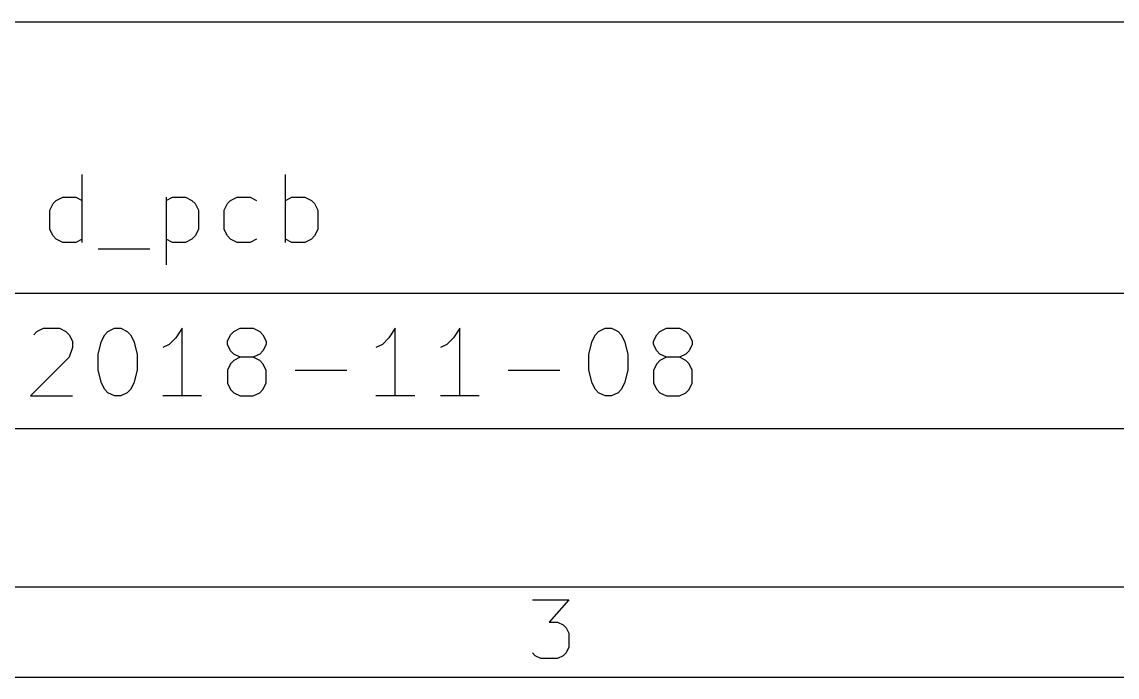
# Model space of a CAD drawing. Extents: x 8 to 330, y -289 to -8.
# Drawn here: x 121.96 to 146.2, y -289 to -274.5 of the extents above; entities that cross this region are included whole.
import ezdxf

# ---------------------------------------------------------------- set-up
doc = ezdxf.new("R2010")
doc.units = 0
doc.header["$MEASUREMENT"] = 0
doc.layers.add('BLACK', color=7, linetype='CONTINUOUS')

msp = doc.modelspace()

# ---------------------------------------------------------------- linework, layer by layer
at = {"layer": 'BLACK', "linetype": 'CONTINUOUS'}
for p, q in [((92.0072, -274.502), (200.007, -274.502)), ((123.296, -279.381), (123.296, -277.881)), ((127.796, -279.381), (127.796, -277.881)), ((122.725, -278.452), (122.868, -278.381)), ((122.868, -278.381), (123.154, -278.381)), ((123.154, -278.381), (123.296, -278.452)), ((125.154, -278.381), (125.154, -279.881)), ((125.154, -278.452), (125.296, -278.381)), ((125.296, -278.381), (125.582, -278.381)), ((125.582, -278.381), (125.725, -278.452)), ((126.582, -278.452), (126.725, -278.381)), ((126.725, -278.381), (127.011, -278.381)), ((127.011, -278.381), (127.154, -278.452)), ((127.796, -278.452), (127.939, -278.381)), ((127.939, -278.381), (128.225, -278.381)), ((128.225, -278.381), (128.368, -278.452)), ((122.582, -278.666), (122.654, -278.524)), ((122.582, -279.095), (122.582, -278.666)), ((122.654, -278.524), (122.725, -278.452)), ((125.725, -278.452), (125.796, -278.524)), ((125.796, -278.524), (125.868, -278.666)), ((125.868, -278.666), (125.868, -279.095)), ((126.439, -278.666), (126.511, -278.524)), ((126.439, -279.095), (126.439, -278.666)), ((126.511, -278.524), (126.582, -278.452)), ((128.368, -278.452), (128.439, -278.524)), ((128.439, -278.524), (128.511, -278.666)), ((128.511, -278.666), (128.511, -279.095)), ((122.654, -279.238), (122.582, -279.095)), ((125.868, -279.095), (125.796, -279.238)), ((126.511, -279.238), (126.439, -279.095)), ((128.511, -279.095), (128.439, -279.238)), ((122.725, -279.309), (122.654, -279.238)), ((122.868, -279.381), (122.725, -279.309)), ((123.154, -279.381), (122.868, -279.381)), ((123.296, -279.309), (123.154, -279.381)), ((125.296, -279.381), (125.154, -279.309)), ((125.582, -279.381), (125.296, -279.381)), ((125.725, -279.309), (125.582, -279.381)), ((125.796, -279.238), (125.725, -279.309)), ((126.582, -279.309), (126.511, -279.238)), ((126.725, -279.381), (126.582, -279.309)), ((127.011, -279.381), (126.725, -279.381)), ((127.154, -279.309), (127.011, -279.381)), ((127.939, -279.381), (127.796, -279.309)), ((128.225, -279.381), (127.939, -279.381)), ((128.368, -279.309), (128.225, -279.381)), ((128.439, -279.238), (128.368, -279.309)), ((123.654, -279.524), (124.796, -279.524)), ((92.0072, -280.502), (200.007, -280.502)), ((122.296, -281.352), (122.439, -281.281)), ((122.439, -281.281), (122.796, -281.281)), ((122.796, -281.281), (122.939, -281.352)), ((123.868, -281.352), (124.011, -281.281)), ((124.011, -281.281), (124.154, -281.281)), ((124.154, -281.281), (124.296, -281.352)), ((125.511, -281.281), (125.368, -281.495)), ((125.511, -282.781), (125.511, -281.281)), ((126.654, -281.352), (126.796, -281.281)), ((126.796, -281.281), (127.082, -281.281)), ((127.082, -281.281), (127.225, -281.352)), ((130.225, -281.281), (130.082, -281.495)), ((130.225, -282.781), (130.225, -281.281)), ((131.654, -281.281), (131.511, -281.495)), ((131.654, -282.781), (131.654, -281.281)), ((134.725, -281.352), (134.868, -281.281)), ((134.868, -281.281), (135.011, -281.281)), ((135.011, -281.281), (135.154, -281.352)), ((136.082, -281.352), (136.225, -281.281)), ((136.225, -281.281), (136.511, -281.281)), ((136.511, -281.281), (136.654, -281.352)), ((122.225, -281.424), (122.296, -281.352)), ((122.939, -281.352), (123.011, -281.424)), ((123.011, -281.424), (123.082, -281.566)), ((123.082, -281.566), (123.082, -281.709)), ((123.654, -281.852), (123.725, -281.566)), ((123.725, -281.566), (123.796, -281.424)), ((123.796, -281.424), (123.868, -281.352)), ((124.296, -281.352), (124.368, -281.424)), ((124.368, -281.424), (124.439, -281.566)), ((124.439, -281.566), (124.511, -281.852)), ((125.368, -281.495), (125.225, -281.638)), ((126.511, -281.566), (126.582, -281.424)), ((126.511, -281.638), (126.511, -281.566)), ((126.582, -281.424), (126.654, -281.352)), ((127.225, -281.352), (127.296, -281.424)), ((127.296, -281.424), (127.368, -281.566)), ((127.368, -281.566), (127.368, -281.638)), ((130.082, -281.495), (129.939, -281.638)), ((131.511, -281.495), (131.368, -281.638)), ((134.511, -281.852), (134.582, -281.566)), ((134.582, -281.566), (134.654, -281.424)), ((134.654, -281.424), (134.725, -281.352)), ((135.154, -281.352), (135.225, -281.424)), ((135.225, -281.424), (135.296, -281.566)), ((135.296, -281.566), (135.368, -281.852)), ((135.939, -281.566), (136.011, -281.424)), ((135.939, -281.638), (135.939, -281.566)), ((136.011, -281.424), (136.082, -281.352)), ((136.654, -281.352), (136.725, -281.424)), ((136.725, -281.424), (136.796, -281.566)), ((136.796, -281.566), (136.796, -281.638)), ((123.082, -281.709), (123.011, -281.924)), ((125.225, -281.638), (125.082, -281.709)), ((126.582, -281.781), (126.511, -281.638)), ((126.654, -281.852), (126.582, -281.781)), ((127.296, -281.781), (127.225, -281.852)), ((127.368, -281.638), (127.296, -281.781)), ((129.939, -281.638), (129.796, -281.709)), ((131.368, -281.638), (131.225, -281.709)), ((136.011, -281.781), (135.939, -281.638)), ((136.082, -281.852), (136.011, -281.781)), ((136.725, -281.781), (136.654, -281.852)), ((136.796, -281.638), (136.725, -281.781)), ((123.011, -281.924), (122.154, -282.781)), ((123.654, -282.209), (123.654, -281.852)), ((124.511, -281.852), (124.511, -282.209)), ((126.582, -282.066), (126.511, -282.209)), ((126.654, -281.995), (126.582, -282.066)), ((126.796, -281.924), (126.654, -281.852)), ((126.796, -281.924), (126.654, -281.995)), ((127.082, -281.924), (126.796, -281.924)), ((127.225, -281.852), (127.082, -281.924)), ((127.225, -281.995), (127.082, -281.924)), ((127.296, -282.066), (127.225, -281.995)), ((127.368, -282.209), (127.296, -282.066)), ((134.511, -282.209), (134.511, -281.852)), ((135.368, -281.852), (135.368, -282.209)), ((136.011, -282.066), (135.939, -282.209)), ((136.082, -281.995), (136.011, -282.066)), ((136.225, -281.924), (136.082, -281.852)), ((136.225, -281.924), (136.082, -281.995)), ((136.511, -281.924), (136.225, -281.924)), ((136.654, -281.852), (136.511, -281.924)), ((136.654, -281.995), (136.511, -281.924)), ((136.725, -282.066), (136.654, -281.995)), ((136.796, -282.209), (136.725, -282.066)), ((123.725, -282.495), (123.654, -282.209)), ((124.511, -282.209), (124.439, -282.495)), ((126.511, -282.209), (126.511, -282.495)), ((127.368, -282.495), (127.368, -282.209)), ((128.011, -282.209), (129.154, -282.209)), ((132.725, -282.209), (133.868, -282.209)), ((134.582, -282.495), (134.511, -282.209)), ((135.368, -282.209), (135.296, -282.495)), ((135.939, -282.209), (135.939, -282.495)), ((136.796, -282.495), (136.796, -282.209)), ((123.796, -282.638), (123.725, -282.495)), ((124.439, -282.495), (124.368, -282.638)), ((126.511, -282.495), (126.582, -282.638)), ((127.296, -282.638), (127.368, -282.495)), ((134.654, -282.638), (134.582, -282.495)), ((135.296, -282.495), (135.225, -282.638)), ((135.939, -282.495), (136.011, -282.638)), ((136.725, -282.638), (136.796, -282.495)), ((122.154, -282.781), (123.082, -282.781)), ((123.868, -282.709), (123.796, -282.638)), ((124.011, -282.781), (123.868, -282.709)), ((124.154, -282.781), (124.011, -282.781)), ((124.296, -282.709), (124.154, -282.781)), ((124.368, -282.638), (124.296, -282.709)), ((125.939, -282.781), (125.082, -282.781)), ((126.582, -282.638), (126.654, -282.709)), ((126.654, -282.709), (126.796, -282.781)), ((126.796, -282.781), (127.082, -282.781)), ((127.082, -282.781), (127.225, -282.709)), ((127.225, -282.709), (127.296, -282.638)), ((130.654, -282.781), (129.796, -282.781)), ((132.082, -282.781), (131.225, -282.781)), ((134.725, -282.709), (134.654, -282.638)), ((134.868, -282.781), (134.725, -282.709)), ((135.011, -282.781), (134.868, -282.781)), ((135.154, -282.709), (135.011, -282.781)), ((135.225, -282.638), (135.154, -282.709)), ((136.011, -282.638), (136.082, -282.709)), ((136.082, -282.709), (136.225, -282.781)), ((136.225, -282.781), (136.511, -282.781)), ((136.511, -282.781), (136.654, -282.709)), ((136.654, -282.709), (136.725, -282.638)), ((92.0072, -283.502), (200.007, -283.502)), ((10, -287.002), (200.007, -287.002)), ((92.0072, -287.002), (200.007, -287.002)), ((133.261, -287.29), (134.065, -287.29)), ((134.065, -287.29), (133.632, -287.786)), ((133.632, -287.786), (133.818, -287.786)), ((133.818, -287.786), (133.942, -287.847)), ((133.942, -287.847), (134.004, -287.909)), ((134.004, -287.909), (134.065, -288.033)), ((134.065, -288.033), (134.065, -288.343)), ((134.065, -288.343), (134.004, -288.466)), ((133.323, -288.528), (133.261, -288.466)), ((133.446, -288.59), (133.323, -288.528)), ((133.818, -288.59), (133.446, -288.59)), ((133.942, -288.528), (133.818, -288.59)), ((134.004, -288.466), (133.942, -288.528)), ((8, -289.002), (202.007, -289.002))]:
    msp.add_line(p, q, dxfattribs=at)

doc.saveas('drawing.dxf')
